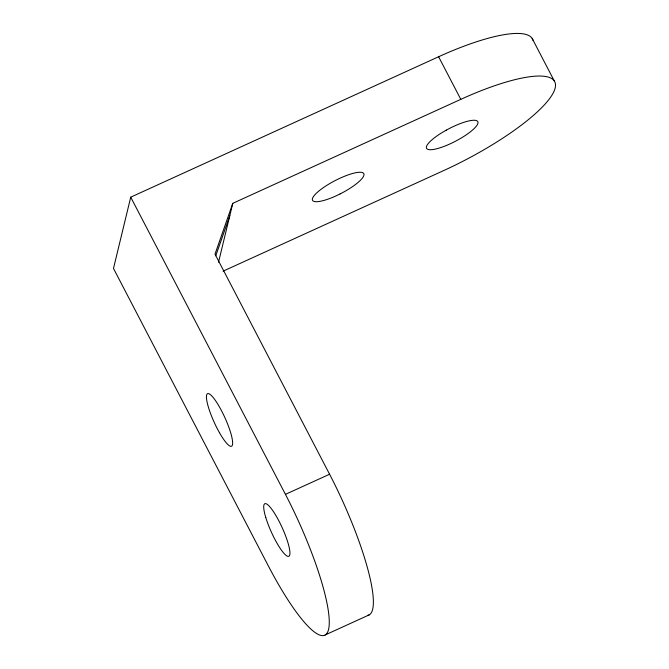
<?xml version="1.0" encoding="UTF-8"?>
<svg xmlns="http://www.w3.org/2000/svg" width="669" height="669" viewBox="0 0 669 669"><rect width="100%" height="100%" fill="white"/><g stroke="black" fill="none" stroke-linecap="round" stroke-linejoin="round"><path stroke-width="1" d="M130.731 197.163L113.487 268.445L268.202 565.648A115.57 23.373 65.5 0 0 328.571 629.404A115.57 23.373 65.5 0 0 285.446 494.358L130.731 197.163L438.621 56.748A115.57 28.257 -27.5 0 1 533.059 40.433M218.52 262.256L232.787 203.334L460.799 99.347A115.57 28.257 -27.5 0 1 555.153 88.032A115.57 28.257 -27.5 0 1 443.555 170.637L223.128 271.154M232.787 203.334L215.008 254.136L329.583 474.237A115.57 23.373 65.5 0 1 367.498 615.421M215.778 255.767L229.793 215.702M285.446 494.358L329.583 474.237M325.126 634.973L369.255 614.853M532.148 38.409L554.317 81.008M438.621 56.748L460.799 99.347M446.273 130.146L442.41 132.378A28.892 7.066 -27.5 0 0 426.429 146.728A28.892 7.066 -27.5 0 0 438.571 148.259L442.167 147.096A28.892 7.066 -27.5 0 0 477.917 123.255A28.892 7.066 -27.5 0 0 446.273 130.146M340.069 193.951L336.014 195.892A28.892 7.066 -27.5 0 1 312.423 198.726A28.892 7.066 -27.5 0 1 340.32 178.071L344.326 176.348A28.892 7.066 -27.5 0 1 363.911 175.245A28.892 7.066 -27.5 0 1 340.069 193.951M219.432 432.642L217.383 428.862A28.892 5.845 65.5 0 1 206.604 395.103A28.892 5.845 65.5 0 1 221.69 411.042L223.689 415.039A28.892 5.845 65.5 0 1 232.469 444.801A28.892 5.845 65.5 0 1 219.432 432.642M265.769 517.497A28.892 5.845 65.5 0 0 288.456 556.391A28.892 5.845 65.5 0 0 276.247 516.117A28.892 5.845 65.5 0 0 265.769 517.497"/></g></svg>
